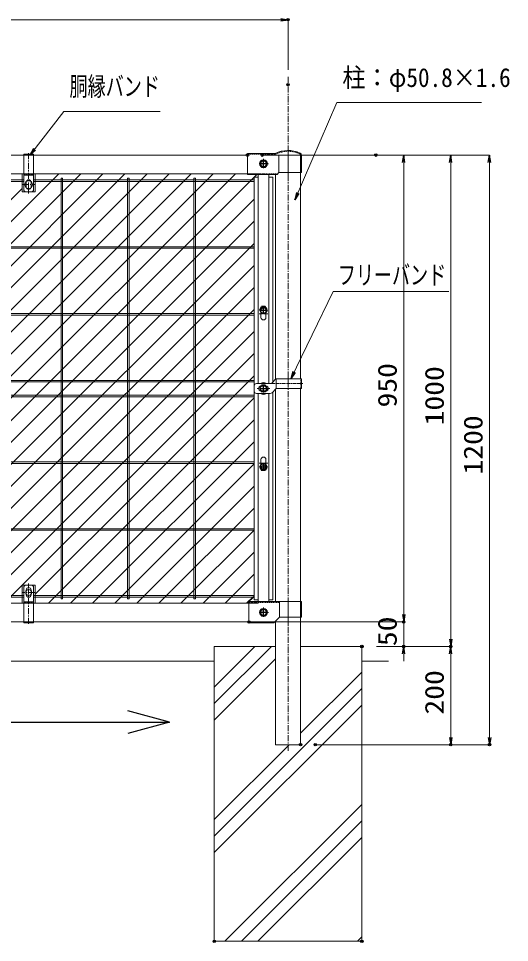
# Model space of a CAD drawing. Units: millimetres, scale not verified. Extents: x -3338 to 3345, y -2362 to 2363.
# Drawn here: x -683 to 315, y -571 to 1309 of the extents above; entities that cross this region are included whole.
import ezdxf
from ezdxf.enums import TextEntityAlignment as Align

# ---------------------------------------------------------------- set-up
doc = ezdxf.new("R2010")
doc.units = ezdxf.units.MM
doc.header["$LTSCALE"] = 10
doc.header["$PDMODE"] = 32
doc.header["$PDSIZE"] = 5
for name, pattern in [('USER1', [2, 1.25, -0.25, 0.25, -0.25]), ('USER2', [0.375, 0.25, -0.125]), ('USER3', [1.125, 0.75, -0.125, 0.125, -0.125])]:
    doc.linetypes.add(name, pattern=pattern)
for name, color, linetype, lineweight in [('0-0_寸法', 7, 'Continuous', 13), ('0-1_基礎', 7, 'Continuous', 13), ('0-2_柱', 7, 'Continuous', 13), ('0-4_胴縁', 7, 'Continuous', 13), ('0-5_継手', 7, 'Continuous', 13), ('0-6_0', 7, 'Continuous', 13), ('0-8_押え板', 6, 'Continuous', 13), ('0-9_EXTCNT-LMEC0', 4, 'Continuous', 25), ('0-A_バンド', 4, 'Continuous', 13), ('0-B_WM', 30, 'Continuous', 13), ('0-C_BN', 4, 'Continuous', 25), ('0-D_マット', 92, 'Continuous', 9)]:
    doc.layers.add(name, color=color, linetype=linetype, lineweight=lineweight)
doc.layers.add('0-7_DEFPOINTS', color=7, linetype='Continuous')
doc.styles.add('ＭＳ ゴシック', font='')
doc.styles.get('ＭＳ ゴシック').set_extended_font_data('MS Gothic')

# ---------------------------------------------------------------- blocks, each defined once
blk = doc.blocks.new('_Open')
at = {"layer": '0-6_0', "lineweight": 25}
blk.add_line((-10, 1.667), (0, 0), dxfattribs=at)
blk.add_lwpolyline([(-10, -1.667), (0, 0), (-10, 0)], dxfattribs=at)

msp = doc.modelspace()

# ---------------------------------------------------------------- linework, layer by layer
at = {"layer": '0-0_寸法'}
for p, q in [((-2120.13, 1306.82), (-150.13, 1306.82)), ((-135.13, 1204.81), (-135.13, 1306.82)), ((-187.63, 1031.24), (274.48, 1031.24)), ((-157.63, 1031.24), (99.95, 1031.24)), ((73.43, 1031.24), (195.67, 1031.24)), ((99.95, 1016.24), (99.95, 96.24)), ((195.67, 1016.24), (195.67, 46.24)), ((274.48, 1016.24), (274.48, -153.76)), ((99.95, 96.24), (99.95, 111.24)), ((-184.63, 81.24), (99.95, 81.24)), ((-184.63, 81.24), (99.95, 81.24)), ((99.95, 81.24), (99.95, 31.24)), ((44.87, 31.24), (195.67, 31.24)), ((44.87, 31.24), (195.67, 31.24)), ((44.87, 31.24), (99.95, 31.24)), ((99.95, 16.24), (99.95, 1.24)), ((195.67, 16.24), (195.67, -153.76)), ((-79.73, -168.76), (274.48, -168.76)), ((-49.73, -168.76), (195.67, -168.76))]:
    msp.add_line(p, q, dxfattribs=at)
at = {"layer": '0-0_寸法', "linetype": 'USER1'}
msp.add_line((-135.13, -181.45), (-135.13, 1190.79), dxfattribs=at)
at = {"layer": '0-0_寸法'}
for points in [[(257.96, 1138.24), (-36.27, 1138.24), (-120.87, 941.87)], [(-395.18, 1120.28), (-590.98, 1120.28), (-659.19, 1032.42)], [(191.66, 753.97), (-43.52, 753.97), (-128.85, 577.59)]]:
    msp.add_lwpolyline(points, dxfattribs=at)
at = {"layer": '0-1_基礎'}
for p, q in [((-285.13, 31.24), (-285.13, -568.76)), ((-160.53, 31.24), (-285.13, 31.24)), ((-285.13, 31.24), (-285.13, -568.76)), ((-160.53, 31.24), (-285.13, 31.24)), ((-285.13, -85.09), (-168.79, 31.24)), ((-285.13, -51.42), (-202.46, 31.24)), ((-225.13, 31.24), (-160.53, 31.24)), ((-109.73, 31.24), (-45.13, 31.24)), ((14.87, 31.24), (-109.73, 31.24)), ((14.87, 31.24), (-109.73, 31.24)), ((-285.13, 1.24), (-1985.13, 1.24)), ((-285.13, -118.77), (-160.53, 5.83)), ((69.2, 1.24), (14.87, 1.24)), ((-109.73, -145.43), (14.87, -20.83)), ((-285.13, -354.5), (14.87, -54.5)), ((-285.13, -388.18), (14.87, -88.18)), ((-285.13, -320.83), (-133.06, -168.76)), ((-263.65, -568.76), (14.87, -290.23)), ((-229.97, -568.76), (14.87, -323.91)), ((-196.3, -568.76), (14.87, -357.59)), ((5.76, -568.76), (14.87, -559.64)), ((-225.13, -568.76), (-45.13, -568.76))]:
    msp.add_line(p, q, dxfattribs=at)
msp.add_lwpolyline([(14.87, 31.24), (14.87, -568.76), (-285.13, -568.76)], dxfattribs=at)
msp.add_lwpolyline([(14.87, 31.24), (14.87, -568.76), (-285.13, -568.76)], dxfattribs=at)
msp.add_lwpolyline([(14.87, 31.24), (14.87, -568.76), (-285.13, -568.76)], dxfattribs=at)
msp.add_lwpolyline([(14.87, 31.24), (14.87, -568.76), (-285.13, -568.76)], dxfattribs=at)
at = {"layer": '0-2_柱'}
for p, q in [((-109.73, 1031.24), (-109.73, 576.25)), ((-160.53, 991.64), (-160.53, 574.85)), ((-160.53, 554.85), (-160.53, 122.64)), ((-109.73, 556.25), (-109.73, -168.76)), ((-160.53, 82.99), (-160.53, -168.76)), ((-160.53, -168.76), (-109.73, -168.76))]:
    msp.add_line(p, q, dxfattribs=at)
at = {"layer": '0-4_胴縁'}
for p, q in [((-2055.13, 1031.24), (-217.63, 1031.24)), ((-2055.13, 993.24), (-217.63, 993.24)), ((-2135.13, 81.24), (-135.13, 81.24))]:
    msp.add_line(p, q, dxfattribs=at)
at = {"layer": '0-5_継手'}
for p, q in [((-161.28, 1034.64), (-217.63, 1034.64)), ((-217.63, 1034.64), (-217.63, 991.64)), ((-153.62, 1030.77), (-153.62, 995.64)), ((-107.63, 1030.83), (-107.63, 995.64)), ((-157.62, 991.64), (-217.63, 991.64)), ((-153.62, 995.64), (-157.62, 991.64)), ((-107.63, 995.64), (-153.62, 995.64)), ((-108.13, 122.64), (-214.63, 122.64)), ((-214.63, 122.64), (-214.63, 79.64)), ((-108.13, 122.64), (-108.13, 90.64)), ((-163.87, 79.64), (-214.63, 79.64)), ((-163.87, 81.24), (-163.87, 79.64)), ((-108.13, 90.64), (-152.87, 90.64))]:
    msp.add_line(p, q, dxfattribs=at)
at = {"layer": '0-5_継手', "linetype": 'USER3'}
for p, q in [((-135.13, 1044.22), (-135.13, 991.1)), ((-185.13, 1023.64), (-185.13, 1003.64)), ((-175.13, 1013.64), (-195.13, 1013.64)), ((-135.13, 126.65), (-135.13, 76.7)), ((-175.13, 100.64), (-195.13, 100.64)), ((-185.13, 110.64), (-185.13, 90.64))]:
    msp.add_line(p, q, dxfattribs=at)
at = {"layer": '0-5_継手', "linetype": 'USER2'}
for p, q in [((-160.91, 1033.04), (-217.63, 1033.04)), ((-109.23, 1030.83), (-109.23, 995.64)), ((-156.02, 993.24), (-217.63, 993.24)), ((-152.87, 121.04), (-214.63, 121.04)), ((-109.73, 122.64), (-109.73, 90.64)), ((-163.87, 81.24), (-214.63, 81.24))]:
    msp.add_line(p, q, dxfattribs=at)
at = {"layer": '0-5_継手'}
msp.add_lwpolyline([(-152.87, 122.64), (-152.87, 90.64), (-163.87, 79.64)], dxfattribs=at)
for centre in [(-185.13, 1013.64), (-185.13, 100.64)]:
    msp.add_circle(centre, 6, dxfattribs=at)
for centre, radius, start, end in [((-135.13, 980.64), 60, 65.85226, 115.84193), ((-112.63, 1030.83), 5, 0, 65.85226), ((-112.63, 1030.83), 3.4, 0, 65.85226)]:
    msp.add_arc(centre, radius, start, end, dxfattribs=at)
at = {"layer": '0-5_継手', "linetype": 'USER2'}
msp.add_arc((-135.13, 980.64), 58.4, 65.85226, 116.19975, dxfattribs=at)
at = {"layer": '0-7_DEFPOINTS'}
for p in [(-135.13, 1306.82), (-135.13, 1174.81), (-217.63, 1031.24), (-187.63, 1031.24), (43.43, 1031.24), (-214.63, 81.24), (99.95, 81.24), (14.87, 31.24), (99.95, 31.24), (195.67, 31.24), (-109.73, -168.76), (-79.73, -168.76), (195.67, -168.76), (274.48, -168.76), (-285.13, -568.76), (14.87, -568.76)]:
    msp.add_point(p, dxfattribs=at)
at = {"layer": '0-8_押え板'}
for p, q in [((-204.22, 986.24), (-204.22, 126.25)), ((-196.22, 986.24), (-204.22, 986.24)), ((-196.22, 991.64), (-196.22, 566.25)), ((-174.22, 991.64), (-174.22, 566.25)), ((-166.22, 986.24), (-174.22, 986.24)), ((-166.22, 986.24), (-166.22, 569.15)), ((-190.22, 715.75), (-190.22, 700.75)), ((-180.22, 715.75), (-180.22, 700.75)), ((-196.22, 546.25), (-196.22, 122.64)), ((-174.22, 546.25), (-174.22, 122.64)), ((-166.22, 549.15), (-166.22, 126.25)), ((-190.22, 411.75), (-190.22, 396.75)), ((-180.22, 411.75), (-180.22, 396.75)), ((-196.22, 126.25), (-204.22, 126.25)), ((-166.22, 126.25), (-174.22, 126.25))]:
    msp.add_line(p, q, dxfattribs=at)
at = {"layer": '0-8_押え板', "linetype": 'USER3'}
for p, q in [((-176.22, 708.25), (-194.22, 708.25)), ((-176.22, 404.25), (-194.22, 404.25))]:
    msp.add_line(p, q, dxfattribs=at)
at = {"layer": '0-8_押え板'}
msp.add_circle((-185.13, 396.51), 4, dxfattribs=at)
for centre, start, end in [((-185.22, 715.75), 0, 180), ((-185.22, 700.75), 180, 0), ((-185.13, 563.75), 30, 150), ((-185.13, 548.75), 210, 330), ((-185.22, 411.75), 0, 180), ((-185.22, 396.75), 180, 0)]:
    msp.add_arc(centre, 5, start, end, dxfattribs=at)
at = {"layer": '0-9_EXTCNT-LMEC0'}
for q in [(-460.83, -99.92), (-460.83, -145.96)]:
    msp.add_line((-376.38, -122.94), q, dxfattribs=at)
msp.add_lwpolyline([(-1018.12, -122.94), (-376.38, -122.94), (-460.83, -99.92)], dxfattribs=at)
at = {"layer": '0-A_バンド', "linetype": 'USER1'}
for p, q in [((-662.63, 1035.46), (-662.63, 952.98)), ((-674.63, 971.24), (-650.62, 971.24)), ((-662.63, 77.03), (-662.63, 159.51)), ((-650.62, 141.24), (-674.63, 141.24))]:
    msp.add_line(p, q, dxfattribs=at)
at = {"layer": '0-A_バンド'}
for p, q in [((-672.63, 1032.84), (-652.63, 1032.84)), ((-672.63, 1032.84), (-672.63, 961.24)), ((-652.63, 1032.84), (-652.63, 961.24)), ((-672.63, 990.64), (-652.63, 990.64)), ((-667.63, 976.24), (-667.63, 966.24)), ((-657.63, 976.24), (-657.63, 966.24)), ((-667.63, 956.24), (-657.63, 956.24)), ((-171.2, 566.25), (-199.13, 566.25)), ((-159.71, 575.66), (-167.66, 567.71)), ((-159.13, 556.25), (-159.13, 576.07)), ((-107.53, 576.25), (-158.3, 576.25)), ((-107.53, 556.25), (-107.53, 576.25)), ((-204.13, 561.25), (-204.13, 551.25)), ((-171.2, 546.25), (-199.13, 546.25)), ((-180.13, 561.25), (-190.13, 561.25)), ((-180.13, 551.25), (-190.13, 551.25)), ((-159.71, 555.66), (-167.66, 547.71)), ((-107.53, 556.25), (-158.3, 556.25)), ((-672.63, 79.64), (-672.63, 151.24)), ((-657.63, 156.24), (-667.63, 156.24)), ((-652.63, 79.64), (-652.63, 151.24)), ((-667.63, 136.24), (-667.63, 146.24)), ((-657.63, 136.24), (-657.63, 146.24)), ((-652.63, 121.84), (-672.63, 121.84)), ((-652.63, 79.64), (-672.63, 79.64))]:
    msp.add_line(p, q, dxfattribs=at)
at = {"layer": '0-A_バンド', "linetype": 'USER2'}
for p, q in [((-672.63, 1031.24), (-652.63, 1031.24)), ((-672.63, 992.24), (-652.63, 992.24)), ((-109.13, 556.25), (-109.13, 576.25)), ((-652.63, 120.24), (-672.63, 120.24)), ((-652.63, 81.24), (-672.63, 81.24))]:
    msp.add_line(p, q, dxfattribs=at)
at = {"layer": '0-A_バンド', "linetype": 'USER3'}
for p, q in [((-185.13, 564.25), (-185.13, 548.25)), ((-171.2, 566.25), (-103.99, 566.25)), ((-135.13, 579.44), (-135.13, 553.34)), ((-172.13, 556.25), (-198.13, 556.25))]:
    msp.add_line(p, q, dxfattribs=at)
at = {"layer": '0-A_バンド'}
for centre, radius, start, end in [((-662.63, 976.24), 5, 0, 180), ((-667.63, 961.24), 5, 180, 270), ((-662.63, 966.24), 5, 180, 0), ((-657.63, 961.24), 5, 270, 0), ((-199.13, 561.25), 5, 90, 180), ((-171.2, 571.25), 5, 270, 315), ((-158.3, 574.25), 2, 90, 135), ((-199.13, 551.25), 5, 180, 270), ((-190.13, 556.25), 5, 90, 270), ((-180.13, 556.25), 5, 270, 90), ((-171.2, 551.25), 5, 270, 315), ((-158.3, 554.25), 2, 90, 135), ((-667.63, 151.24), 5, 90, 180), ((-662.63, 146.24), 5, 0, 180), ((-657.63, 151.24), 5, 0, 90), ((-662.63, 136.24), 5, 180, 0)]:
    msp.add_arc(centre, radius, start, end, dxfattribs=at)
at = {"layer": '0-B_WM'}
for p, q in [((-672.63, 980.84), (-1139.38, 980.84)), ((-204.22, 980.84), (-652.63, 980.84)), ((-596.72, 128.24), (-596.72, 984.24)), ((-596.72, 984.24), (-593.52, 984.24)), ((-593.52, 128.24), (-593.52, 984.24)), ((-461.72, 128.24), (-461.72, 984.24)), ((-461.72, 984.24), (-458.52, 984.24)), ((-461.72, 128.24), (-461.72, 984.24)), ((-461.72, 984.24), (-458.52, 984.24)), ((-458.52, 128.24), (-458.52, 984.24)), ((-458.52, 128.24), (-458.52, 984.24)), ((-326.72, 128.24), (-326.72, 984.24)), ((-326.72, 984.24), (-323.52, 984.24)), ((-326.72, 128.24), (-326.72, 984.24)), ((-326.72, 984.24), (-323.52, 984.24)), ((-323.52, 128.24), (-323.52, 984.24)), ((-323.52, 128.24), (-323.52, 984.24)), ((-672.63, 977.64), (-1139.38, 977.64)), ((-204.22, 977.64), (-652.63, 977.64)), ((-204.22, 844.84), (-2066.03, 844.84)), ((-204.22, 841.64), (-2066.03, 841.64)), ((-204.22, 708.84), (-2066.03, 708.84)), ((-204.22, 705.64), (-2066.03, 705.64)), ((-204.22, 572.84), (-2066.03, 572.84)), ((-204.22, 569.64), (-2066.03, 569.64)), ((-204.22, 542.84), (-2066.03, 542.84)), ((-204.22, 539.64), (-2066.03, 539.64)), ((-204.22, 406.84), (-2066.03, 406.84)), ((-204.22, 403.64), (-2066.03, 403.64)), ((-204.22, 270.84), (-2066.03, 270.84)), ((-204.22, 267.64), (-2066.03, 267.64)), ((-674.38, 134.84), (-1137.63, 134.84)), ((-672.63, 134.84), (-1137.13, 134.84)), ((-204.22, 134.84), (-652.63, 134.84)), ((-204.22, 134.84), (-650.13, 134.84)), ((-672.63, 131.64), (-1137.63, 131.64)), ((-672.63, 131.64), (-1137.13, 131.64)), ((-672.63, 131.64), (-1137.13, 131.64)), ((-204.22, 131.64), (-652.63, 131.64)), ((-204.22, 131.64), (-650.13, 131.64)), ((-204.22, 131.64), (-650.13, 131.64)), ((-593.52, 128.24), (-596.72, 128.24)), ((-458.52, 128.24), (-461.72, 128.24)), ((-458.52, 128.24), (-461.72, 128.24)), ((-323.52, 128.24), (-326.72, 128.24)), ((-323.52, 128.24), (-326.72, 128.24))]:
    msp.add_line(p, q, dxfattribs=at)
at = {"layer": '0-C_BN'}
for p, q in [((-192.88, 1013.64), (-188.83, 1020.64)), ((-188.83, 1020.64), (-181.42, 1020.64)), ((-185.13, 1008.64), (-185.13, 1018.64)), ((-177.38, 1013.64), (-181.42, 1020.64)), ((-192.88, 1013.64), (-188.83, 1006.64)), ((-180.13, 1013.64), (-190.13, 1013.64)), ((-188.83, 1006.64), (-181.42, 1006.64)), ((-177.38, 1013.64), (-181.42, 1006.64)), ((-192.88, 715.98), (-188.84, 722.98)), ((-192.88, 715.98), (-188.84, 722.98)), ((-192.88, 715.98), (-188.84, 708.98)), ((-192.88, 715.98), (-188.84, 708.98)), ((-181.42, 722.98), (-188.84, 722.98)), ((-181.42, 722.98), (-188.84, 722.98)), ((-177.38, 715.98), (-181.42, 722.98)), ((-177.38, 715.98), (-181.42, 722.98)), ((-177.38, 715.98), (-181.42, 708.98)), ((-181.42, 708.98), (-188.84, 708.98)), ((-192.88, 556.25), (-188.83, 563.25)), ((-192.88, 556.25), (-188.83, 549.25)), ((-181.42, 563.25), (-188.83, 563.25)), ((-181.42, 549.25), (-188.83, 549.25)), ((-177.38, 556.25), (-181.42, 563.25)), ((-177.38, 556.25), (-181.42, 549.25)), ((-192.88, 396.51), (-188.84, 403.51)), ((-192.88, 396.51), (-188.84, 403.51)), ((-192.88, 396.51), (-188.84, 389.51)), ((-192.88, 396.51), (-188.84, 389.51)), ((-181.42, 403.51), (-188.84, 403.51)), ((-177.38, 396.51), (-181.42, 403.51)), ((-177.38, 396.51), (-181.42, 389.51)), ((-177.38, 396.51), (-181.42, 389.51)), ((-181.42, 389.51), (-188.84, 389.51)), ((-181.42, 389.51), (-188.84, 389.51)), ((-192.88, 100.64), (-188.83, 107.64)), ((-192.88, 100.64), (-188.83, 93.64)), ((-180.13, 100.64), (-190.13, 100.64)), ((-188.83, 107.64), (-181.42, 107.64)), ((-185.13, 95.64), (-185.13, 105.64)), ((-177.38, 100.64), (-181.42, 107.64)), ((-177.38, 100.64), (-181.42, 93.64)), ((-188.83, 93.64), (-181.42, 93.64))]:
    msp.add_line(p, q, dxfattribs=at)
at = {"layer": '0-C_BN', "color": 1}
for p, q in [((-190.13, 715.98), (-180.13, 715.98)), ((-185.13, 710.98), (-185.13, 720.98)), ((-190.13, 556.25), (-180.13, 556.25)), ((-185.13, 551.25), (-185.13, 561.25)), ((-190.13, 396.51), (-180.13, 396.51)), ((-185.13, 401.51), (-185.13, 391.51))]:
    msp.add_line(p, q, dxfattribs=at)
at = {"layer": '0-C_BN'}
for points in [[(-177.38, 715.98), (-181.42, 708.98), (-188.84, 708.98)], [(-177.38, 396.51), (-181.42, 403.51), (-188.84, 403.51)]]:
    msp.add_lwpolyline(points, dxfattribs=at)
at = {"layer": '0-C_BN', "lineweight": 13}
for centre, radius in [((-185.13, 1013.64), 8), ((-662.63, 971.24), 8), ((-662.63, 971.24), 8), ((-662.63, 141.24), 6), ((-662.63, 141.24), 6), ((-185.13, 100.64), 8)]:
    msp.add_circle(centre, radius, dxfattribs=at)
at = {"layer": '0-C_BN'}
for centre in [(-185.13, 1013.64), (-185.13, 715.98), (-185.13, 715.98), (-185.13, 556.25), (-185.13, 396.51), (-185.13, 396.51), (-185.13, 100.64)]:
    msp.add_circle(centre, 6.71, dxfattribs=at)
at = {"layer": '0-D_マット'}
for p, q in [((-1475.48, 119.24), (-601.48, 993.24)), ((-1430.58, 119.24), (-556.58, 993.24)), ((-1385.68, 119.24), (-511.68, 993.24)), ((-1340.78, 119.24), (-466.78, 993.24)), ((-1295.88, 119.24), (-421.88, 993.24)), ((-1250.98, 119.24), (-376.98, 993.24)), ((-1206.07, 119.24), (-332.07, 993.24)), ((-1134.13, 146.29), (-287.17, 993.24)), ((-1116.27, 119.24), (-242.27, 993.24)), ((-1071.37, 119.24), (-197.37, 993.24)), ((-649.13, 993.24), (-676.13, 993.24)), ((-676.13, 993.24), (-676.13, 956.24)), ((-649.13, 993.24), (-649.13, 956.24)), ((-1520.38, 119.24), (-676.13, 963.5)), ((-1026.47, 119.24), (-204.22, 941.49)), ((-649.13, 956.24), (-676.13, 956.24)), ((-981.57, 119.24), (-204.22, 896.59)), ((-936.67, 119.24), (-204.22, 851.69)), ((-891.77, 119.24), (-204.22, 806.79)), ((-846.86, 119.24), (-204.22, 761.88)), ((-801.96, 119.24), (-204.22, 716.98)), ((-757.06, 119.24), (-204.22, 672.08)), ((-712.16, 119.24), (-204.22, 627.18)), ((-649.13, 137.38), (-204.22, 582.28)), ((-622.36, 119.24), (-204.22, 537.38)), ((-577.46, 119.24), (-204.22, 492.48)), ((-532.56, 119.24), (-204.22, 447.58)), ((-487.65, 119.24), (-204.22, 402.67)), ((-442.75, 119.24), (-204.22, 357.77)), ((-397.85, 119.24), (-204.22, 312.87)), ((-352.95, 119.24), (-204.22, 267.97)), ((-308.05, 119.24), (-204.22, 223.07)), ((-263.15, 119.24), (-204.22, 178.17)), ((-649.13, 156.24), (-676.13, 156.24)), ((-676.13, 119.24), (-676.13, 156.24)), ((-649.13, 119.24), (-649.13, 156.24)), ((-219.5, 119.24), (-205.47, 133.27)), ((-218.25, 119.24), (-204.22, 133.27)), ((-649.13, 119.24), (-676.13, 119.24))]:
    msp.add_line(p, q, dxfattribs=at)
msp.add_lwpolyline([(-2074.03, 993.24), (-196.22, 993.24), (-196.22, 986.24), (-204.22, 986.24), (-204.22, 126.25), (-196.22, 126.25), (-196.12, 119.24), (-2074.13, 119.24), (-2074.13, 126.25)], dxfattribs=at)

# ---------------------------------------------------------------- block references
at = {"layer": '0-0_寸法', "xscale": 1.5, "yscale": 1.5}
msp.add_blockref('_Open', (-135.13, 1306.82), dxfattribs=at)
for p, rotation in [((-660.12, 1031.24), 231.57533), ((99.95, 1031.24), 90), ((195.67, 1031.24), 90), ((274.48, 1031.24), 90), ((-121.47, 940.5), 246.3242), ((-129.51, 576.25), 243.78781), ((99.95, 81.24), 270), ((99.95, 81.24), 270), ((195.67, 31.24), 270), ((99.95, 31.24), 90), ((195.67, 31.24), 90), ((195.67, -168.76), 270), ((274.48, -168.76), 270)]:
    msp.add_blockref('_Open', p, dxfattribs=dict(at, rotation=rotation))

# ---------------------------------------------------------------- texts
at = {"layer": '0-0_寸法', "style": 'ＭＳ ゴシック'}
for s, height, width, p in [('柱：φ50.8×1.6', 38.48, 0.9, (-24.77, 1158.34)), ('胴縁バンド', 38.49, 0.7, (-579.48, 1140.38)), ('フリーバンド', 38.49, 0.7, (-34.02, 756.56))]:
    msp.add_text(s, height=height, dxfattribs=dict(at, width=width)).set_placement(p, align=Align.BOTTOM_LEFT)
at = {"layer": '0-0_寸法', "style": 'ＭＳ ゴシック', "width": 1.15}
for s, p in [('950', (97.36, 517.67)), ('1000', (193.07, 481.24)), ('1200', (271.88, 381.24)), ('50', (97.36, 31.96)), ('200', (193.07, -107.33))]:
    msp.add_text(s, height=38.49, rotation=90, dxfattribs=at).set_placement(p, align=Align.BOTTOM_LEFT)

doc.saveas('drawing.dxf')
